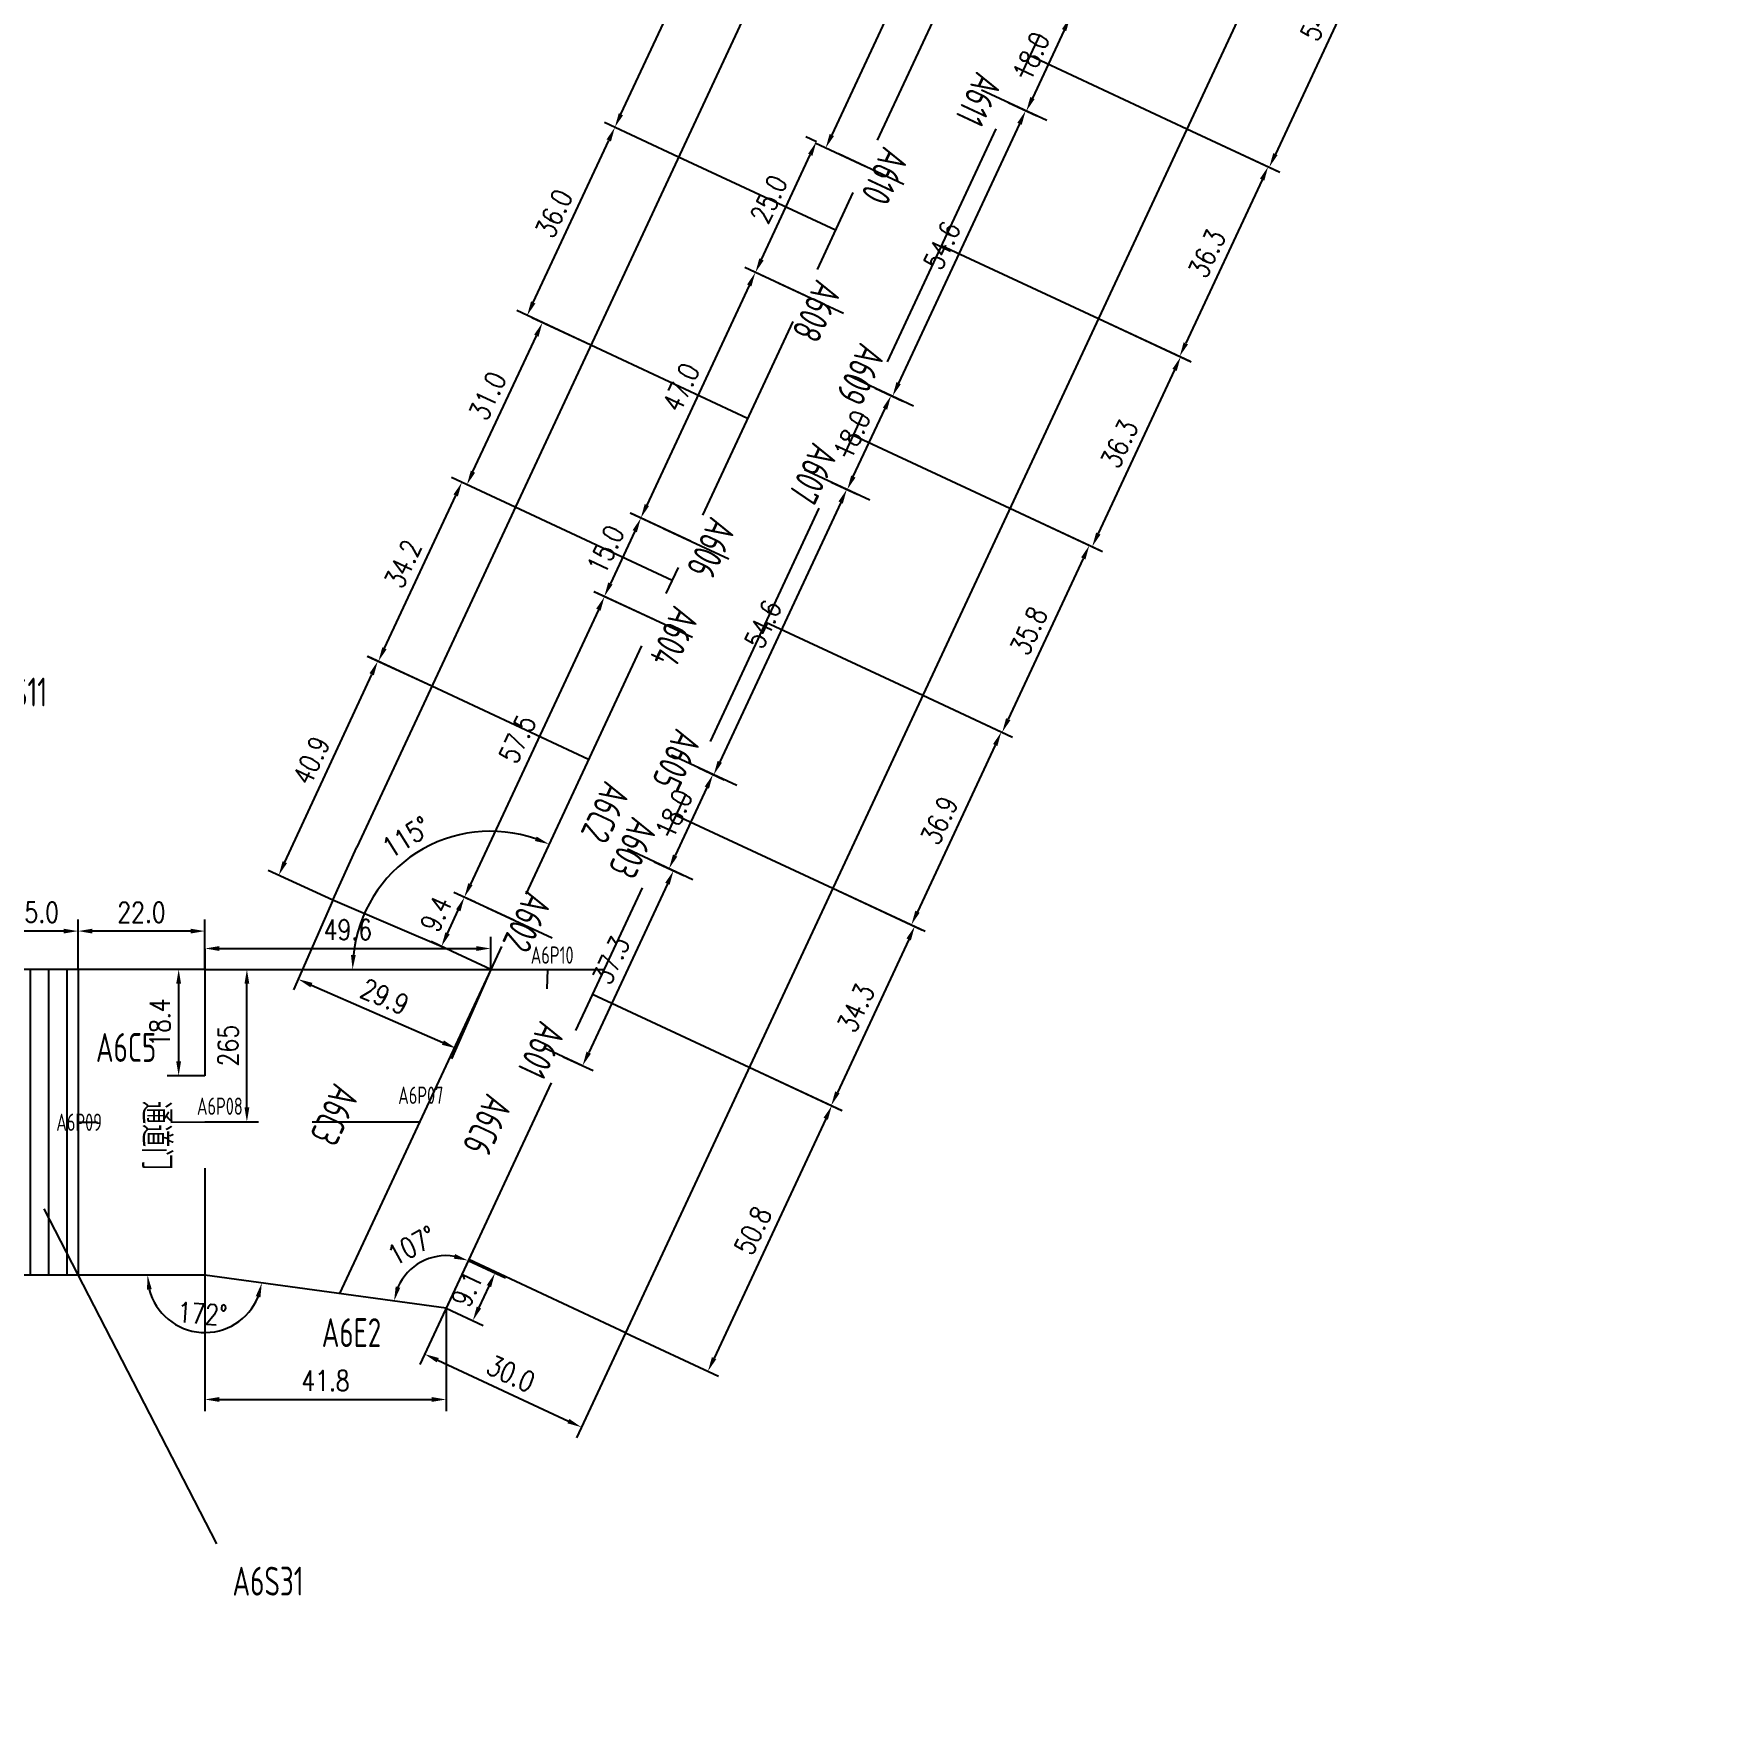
# Model space of a CAD drawing. Header units: millimetres. Extents: x -1254 to 4822, y -4397 to 16.
# Drawn here: x 1038.6 to 1329.9, y -1253.3 to -959.2 of the extents above; entities that cross this region are included whole.
import ezdxf

# ---------------------------------------------------------------- set-up
doc = ezdxf.new("R2010")
doc.units = ezdxf.units.MM
doc.header["$LTSCALE"] = 10
doc.linetypes.add('CENTER', pattern=[2, 1.25, -0.25, 0.25, -0.25])
for name, color, linetype in [('1轮廓实线层', 7, 'Continuous'), ('2细线层', 6, 'Continuous'), ('3中心线层', 1, 'CENTER'), ('5剖面线层', 2, 'Continuous'), ('6文字层', 5, 'Continuous'), ('7标注层', 6, 'Continuous')]:
    doc.layers.add(name, color=color, linetype=linetype)
doc.styles.add('PC_TEXTSTYLE', font='gbenor.shx', dxfattribs={"width": 0.8, "bigfont": 'hzfs.shx'})
doc.styles.add('TH_GBDIM', font='romans.shx', dxfattribs={"width": 0.8, "bigfont": 'gbcbig.shx'})
doc.dimstyles.new('单位为厘米', dxfattribs={"dimtxt": 3.5, "dimasz": 2.5, "dimexe": 2, "dimexo": 0, "dimgap": 1.5, "dimtad": 1, "dimdec": 1, "dimzin": 0, "dimdsep": 46, "dimtxsty": 'TH_GBDIM', "dimcen": 2.5, "dimclrd": 1, "dimclre": 1, "dimclrt": 5, "dimadec": 0, "dimazin": 0, "dimtfac": 0.714286, "dimtdec": 1, "dimtmove": 0, "dimatfit": 3, "dimfxl": 1, "dimtzin": 0, "dimlwd": -1, "dimlwe": -1, "dimarcsym": 0})

# ---------------------------------------------------------------- blocks, each defined once
blk = doc.blocks.new('*D287')
at = {"layer": '1轮廓实线层', "color": 1, "transparency": 16777216}
for p, q in [((1046.23, -1121.4), (1046.23, -1112.76)), ((1068.23, -1121.4), (1068.23, -1112.76)), ((1065.73, -1114.76), (1048.73, -1114.76))]:
    blk.add_line(p, q, dxfattribs=at)
for points in [[(1048.73, -1114.35), (1048.73, -1115.18), (1046.23, -1114.76)], [(1065.73, -1114.35), (1065.73, -1115.18), (1068.23, -1114.76)]]:
    blk.add_solid(points, dxfattribs=at)
at = {"layer": 'Defpoints', "color": 0, "transparency": 16777216}
for p in [(1046.23, -1114.76), (1046.23, -1121.4), (1068.23, -1121.4)]:
    blk.add_point(p, dxfattribs=at)
at = {"layer": '1轮廓实线层', "color": 5, "transparency": 16777216, "insert": (1057.23, -1111.51), "char_height": 3.5, "attachment_point": 5, "style": 'TH_GBDIM'}
blk.add_mtext('22.0', dxfattribs=at)
blk = doc.blocks.new('*D288')
at = {"layer": '1轮廓实线层', "color": 1, "transparency": 16777216}
for p, q in [((1031.23, -1121.4), (1031.23, -1112.76)), ((1046.23, -1121.4), (1046.23, -1112.76)), ((1043.73, -1114.76), (1033.73, -1114.76))]:
    blk.add_line(p, q, dxfattribs=at)
for points in [[(1033.73, -1114.35), (1033.73, -1115.18), (1031.23, -1114.76)], [(1043.73, -1114.35), (1043.73, -1115.18), (1046.23, -1114.76)]]:
    blk.add_solid(points, dxfattribs=at)
at = {"layer": 'Defpoints', "color": 0, "transparency": 16777216}
for p in [(1031.23, -1114.76), (1031.23, -1121.4), (1046.23, -1121.4)]:
    blk.add_point(p, dxfattribs=at)
at = {"layer": '1轮廓实线层', "color": 5, "transparency": 16777216, "insert": (1038.73, -1111.51), "char_height": 3.5, "attachment_point": 5, "style": 'TH_GBDIM'}
blk.add_mtext('15.0', dxfattribs=at)
blk = doc.blocks.new('*D324')
at = {"layer": '1轮廓实线层', "color": 1, "transparency": 16777216}
for p, q in [((1174.28, -977.93), (1172.43, -977.07)), ((1164.73, -998.31), (1173.18, -980.18)), ((1165.56, -1001.46), (1161.86, -999.73))]:
    blk.add_line(p, q, dxfattribs=at)
for points in [[(1172.81, -980.01), (1173.56, -980.36), (1174.24, -977.92)], [(1164.35, -998.13), (1165.11, -998.49), (1163.68, -1000.57)]]:
    blk.add_solid(points, dxfattribs=at)
at = {"layer": 'Defpoints', "color": 0, "transparency": 16777216}
for p in [(1174.24, -977.92), (1174.28, -977.93), (1165.56, -1001.46)]:
    blk.add_point(p, dxfattribs=at)
at = {"layer": '1轮廓实线层', "color": 5, "transparency": 16777216, "insert": (1166.01, -987.87), "char_height": 3.5, "attachment_point": 5, "rotation": 65, "style": 'TH_GBDIM'}
blk.add_mtext('25.0', dxfattribs=at)
blk = doc.blocks.new('*D325')
at = {"layer": '1轮廓实线层', "color": 1, "transparency": 16777216}
for p, q in [((1115.06, -1109.76), (1111.4, -1108.05)), ((1110.3, -1115.15), (1112.15, -1111.16)), ((1111.09, -1118.28), (1107.43, -1116.57))]:
    blk.add_line(p, q, dxfattribs=at)
for points in [[(1111.78, -1110.99), (1112.53, -1111.34), (1113.21, -1108.9)], [(1109.92, -1114.97), (1110.67, -1115.33), (1109.24, -1117.42)]]:
    blk.add_solid(points, dxfattribs=at)
at = {"layer": 'Defpoints', "color": 0, "transparency": 16777216}
for p in [(1113.21, -1108.9), (1115.06, -1109.76), (1111.09, -1118.28)]:
    blk.add_point(p, dxfattribs=at)
at = {"layer": '1轮廓实线层', "color": 5, "transparency": 16777216, "insert": (1108.28, -1111.78), "char_height": 3.5, "attachment_point": 5, "rotation": 65, "style": 'TH_GBDIM'}
blk.add_mtext('9.4', dxfattribs=at)
blk = doc.blocks.new('*D331')
at = {"layer": '1轮廓实线层', "color": 1, "transparency": 16777216}
for p, q in [((1206.79, -930.53), (1198.14, -926.5)), ((1198.9, -929.61), (1176.92, -976.74)), ((1182.7, -982.19), (1174.05, -978.16))]:
    blk.add_line(p, q, dxfattribs=at)
for points in [[(1198.52, -929.44), (1199.27, -929.79), (1199.95, -927.35)], [(1176.54, -976.56), (1177.3, -976.92), (1175.86, -979.01)]]:
    blk.add_solid(points, dxfattribs=at)
at = {"layer": 'Defpoints', "color": 0, "transparency": 16777216}
for p in [(1206.79, -930.53), (1175.86, -979.01), (1182.7, -982.19)]:
    blk.add_point(p, dxfattribs=at)
at = {"layer": '1轮廓实线层', "color": 5, "transparency": 16777216, "insert": (1184.96, -951.8), "char_height": 3.5, "attachment_point": 5, "rotation": 65, "style": 'TH_GBDIM'}
blk.add_mtext('57.0', dxfattribs=at)
blk = doc.blocks.new('*D332')
at = {"layer": '1轮廓实线层', "color": 1, "transparency": 16777216}
for p, q in [((1172.26, -1004.58), (1161.85, -999.72)), ((1162.6, -1002.83), (1144.85, -1040.9)), ((1152.4, -1047.17), (1141.98, -1042.32))]:
    blk.add_line(p, q, dxfattribs=at)
for points in [[(1162.23, -1002.66), (1162.98, -1003.01), (1163.66, -1000.57)], [(1144.48, -1040.72), (1145.23, -1041.07), (1143.8, -1043.16)]]:
    blk.add_solid(points, dxfattribs=at)
at = {"layer": 'Defpoints', "color": 0, "transparency": 16777216}
for p in [(1172.26, -1004.58), (1143.8, -1043.16), (1152.4, -1047.17)]:
    blk.add_point(p, dxfattribs=at)
at = {"layer": '1轮廓实线层', "color": 5, "transparency": 16777216, "insert": (1150.78, -1020.49), "char_height": 3.5, "attachment_point": 5, "rotation": 65, "style": 'TH_GBDIM'}
blk.add_mtext('47.0', dxfattribs=at)
blk = doc.blocks.new('*D333')
at = {"layer": '1轮廓实线层', "color": 1, "transparency": 16777216}
for p, q in [((1152.4, -1047.17), (1142, -1042.33)), ((1142.75, -1045.44), (1138.53, -1054.5)), ((1146.06, -1060.77), (1135.66, -1055.92))]:
    blk.add_line(p, q, dxfattribs=at)
for points in [[(1142.38, -1045.26), (1143.13, -1045.61), (1143.81, -1043.17)], [(1138.15, -1054.32), (1138.91, -1054.68), (1137.47, -1056.77)]]:
    blk.add_solid(points, dxfattribs=at)
at = {"layer": 'Defpoints', "color": 0, "transparency": 16777216}
for p in [(1152.4, -1047.17), (1137.47, -1056.77), (1146.06, -1060.77)]:
    blk.add_point(p, dxfattribs=at)
at = {"layer": '1轮廓实线层', "color": 5, "transparency": 16777216, "insert": (1137.7, -1048.59), "char_height": 3.5, "attachment_point": 5, "rotation": 65, "style": 'TH_GBDIM'}
blk.add_mtext('15.0', dxfattribs=at)
blk = doc.blocks.new('*D334')
at = {"layer": '1轮廓实线层', "color": 1, "transparency": 16777216}
for p, q in [((1146.06, -1060.77), (1135.69, -1055.94)), ((1136.45, -1059.05), (1114.26, -1106.63)), ((1121.76, -1112.88), (1111.39, -1108.05))]:
    blk.add_line(p, q, dxfattribs=at)
for points in [[(1136.07, -1058.87), (1136.83, -1059.22), (1137.51, -1056.78)], [(1113.89, -1106.45), (1114.64, -1106.8), (1113.21, -1108.89)]]:
    blk.add_solid(points, dxfattribs=at)
at = {"layer": 'Defpoints', "color": 0, "transparency": 16777216}
for p in [(1146.06, -1060.77), (1113.21, -1108.89), (1121.76, -1112.88)]:
    blk.add_point(p, dxfattribs=at)
at = {"layer": '1轮廓实线层', "color": 5, "transparency": 16777216, "insert": (1122.41, -1081.46), "char_height": 3.5, "attachment_point": 5, "rotation": 65, "style": 'TH_GBDIM'}
blk.add_mtext('57.5', dxfattribs=at)
blk = doc.blocks.new('*D339')
at = {"layer": '1轮廓实线层', "color": 1, "transparency": 16777216}
for p, q in [((1215.1, -954.82), (1220.07, -957.14)), ((1217.2, -958.56), (1211.7, -970.34)), ((1207.49, -971.13), (1212.46, -973.45))]:
    blk.add_line(p, q, dxfattribs=at)
for points in [[(1216.82, -958.38), (1217.58, -958.73), (1218.25, -956.29)], [(1211.33, -970.16), (1212.08, -970.52), (1210.65, -972.61)]]:
    blk.add_solid(points, dxfattribs=at)
at = {"layer": 'Defpoints', "color": 0, "transparency": 16777216}
for p in [(1215.1, -954.82), (1207.49, -971.13), (1210.65, -972.61)]:
    blk.add_point(p, dxfattribs=at)
at = {"layer": '1轮廓实线层', "color": 5, "transparency": 16777216, "insert": (1211.5, -963.07), "char_height": 3.5, "attachment_point": 5, "rotation": 65, "style": 'TH_GBDIM'}
blk.add_mtext('18.0', dxfattribs=at)
blk = doc.blocks.new('*D340')
at = {"layer": '1轮廓实线层', "color": 1, "transparency": 16777216}
for p, q in [((1207.49, -971.13), (1212.34, -973.39)), ((1209.47, -974.81), (1188.51, -1019.77)), ((1184.42, -1020.62), (1189.26, -1022.88))]:
    blk.add_line(p, q, dxfattribs=at)
for points in [[(1209.09, -974.64), (1209.85, -974.99), (1210.53, -972.55)], [(1188.13, -1019.59), (1188.89, -1019.94), (1187.45, -1022.03)]]:
    blk.add_solid(points, dxfattribs=at)
at = {"layer": 'Defpoints', "color": 0, "transparency": 16777216}
for p in [(1207.49, -971.13), (1184.42, -1020.62), (1187.45, -1022.03)]:
    blk.add_point(p, dxfattribs=at)
at = {"layer": '1轮廓实线层', "color": 5, "transparency": 16777216, "insert": (1196.04, -995.92), "char_height": 3.5, "attachment_point": 5, "rotation": 65, "style": 'TH_GBDIM'}
blk.add_mtext('54.6', dxfattribs=at)
blk = doc.blocks.new('*D341')
at = {"layer": '1轮廓实线层', "color": 1, "transparency": 16777216}
for p, q in [((1184.42, -1020.62), (1189.02, -1022.76)), ((1180.65, -1035.97), (1186.15, -1024.18)), ((1176.81, -1036.93), (1181.41, -1039.08))]:
    blk.add_line(p, q, dxfattribs=at)
for points in [[(1185.77, -1024.01), (1186.52, -1024.36), (1187.2, -1021.92)], [(1180.28, -1035.79), (1181.03, -1036.14), (1179.6, -1038.23)]]:
    blk.add_solid(points, dxfattribs=at)
at = {"layer": 'Defpoints', "color": 0, "transparency": 16777216}
for p in [(1184.42, -1020.62), (1187.2, -1021.92), (1176.81, -1036.93)]:
    blk.add_point(p, dxfattribs=at)
at = {"layer": '1轮廓实线层', "color": 5, "transparency": 16777216, "insert": (1180.45, -1028.7), "char_height": 3.5, "attachment_point": 5, "rotation": 65, "style": 'TH_GBDIM'}
blk.add_mtext('18.0', dxfattribs=at)
blk = doc.blocks.new('*D342')
at = {"layer": '1轮廓实线层', "color": 1, "transparency": 16777216}
for p, q in [((1176.81, -1036.93), (1181.33, -1039.04)), ((1178.46, -1040.46), (1157.5, -1085.41)), ((1153.74, -1086.42), (1158.25, -1088.52))]:
    blk.add_line(p, q, dxfattribs=at)
for points in [[(1178.08, -1040.28), (1178.84, -1040.64), (1179.52, -1038.19)], [(1157.12, -1085.24), (1157.87, -1085.59), (1156.44, -1087.68)]]:
    blk.add_solid(points, dxfattribs=at)
at = {"layer": 'Defpoints', "color": 0, "transparency": 16777216}
for p in [(1176.81, -1036.93), (1153.74, -1086.42), (1156.44, -1087.68)]:
    blk.add_point(p, dxfattribs=at)
at = {"layer": '1轮廓实线层', "color": 5, "transparency": 16777216, "insert": (1165.03, -1061.56), "char_height": 3.5, "attachment_point": 5, "rotation": 65, "style": 'TH_GBDIM'}
blk.add_mtext('54.6', dxfattribs=at)
blk = doc.blocks.new('*D343')
at = {"layer": '1轮廓实线层', "color": 1, "transparency": 16777216}
for p, q in [((1153.74, -1086.42), (1158.12, -1088.46)), ((1155.25, -1089.88), (1149.76, -1101.67)), ((1146.13, -1102.73), (1150.52, -1104.78))]:
    blk.add_line(p, q, dxfattribs=at)
for points in [[(1154.88, -1089.71), (1155.63, -1090.06), (1156.31, -1087.62)], [(1149.38, -1101.49), (1150.14, -1101.84), (1148.7, -1103.93)]]:
    blk.add_solid(points, dxfattribs=at)
at = {"layer": 'Defpoints', "color": 0, "transparency": 16777216}
for p in [(1153.74, -1086.42), (1146.13, -1102.73), (1148.7, -1103.93)]:
    blk.add_point(p, dxfattribs=at)
at = {"layer": '1轮廓实线层', "color": 5, "transparency": 16777216, "insert": (1149.56, -1094.4), "char_height": 3.5, "attachment_point": 5, "rotation": 65, "style": 'TH_GBDIM'}
blk.add_mtext('18.0', dxfattribs=at)
blk = doc.blocks.new('*D344')
at = {"layer": '1轮廓实线层', "color": 1, "transparency": 16777216}
for p, q in [((1146.13, -1102.73), (1151.29, -1105.14)), ((1148.42, -1106.56), (1134.77, -1135.83)), ((1130.37, -1136.54), (1135.52, -1138.94))]:
    blk.add_line(p, q, dxfattribs=at)
for points in [[(1148.04, -1106.38), (1148.8, -1106.73), (1149.48, -1104.29)], [(1134.39, -1135.65), (1135.15, -1136.01), (1133.71, -1138.1)]]:
    blk.add_solid(points, dxfattribs=at)
at = {"layer": 'Defpoints', "color": 0, "transparency": 16777216}
for p in [(1146.13, -1102.73), (1130.37, -1136.54), (1133.71, -1138.1)]:
    blk.add_point(p, dxfattribs=at)
at = {"layer": '1轮廓实线层', "color": 5, "transparency": 16777216, "insert": (1138.65, -1119.82), "char_height": 3.5, "attachment_point": 5, "rotation": 65, "style": 'TH_GBDIM'}
blk.add_mtext('37.3', dxfattribs=at)
blk = doc.blocks.new('*D346')
at = {"layer": '1轮廓实线层', "color": 1, "transparency": 16777216}
for p, q in [((1068.23, -1121.4), (1077.5, -1121.4)), ((1075.5, -1145.34), (1075.5, -1123.9)), ((1068.23, -1147.84), (1077.5, -1147.84))]:
    blk.add_line(p, q, dxfattribs=at)
for points in [[(1075.09, -1123.9), (1075.92, -1123.9), (1075.5, -1121.4)], [(1075.09, -1145.34), (1075.92, -1145.34), (1075.5, -1147.84)]]:
    blk.add_solid(points, dxfattribs=at)
at = {"layer": 'Defpoints', "color": 0, "transparency": 16777216}
for p in [(1068.23, -1121.4), (1075.5, -1121.4), (1068.23, -1147.84)]:
    blk.add_point(p, dxfattribs=at)
at = {"layer": '1轮廓实线层', "color": 5, "transparency": 16777216, "insert": (1072.25, -1134.62), "char_height": 3.5, "attachment_point": 5, "rotation": 90, "style": 'TH_GBDIM'}
blk.add_mtext('{265}{}{}', dxfattribs=at)
blk = doc.blocks.new('*D347')
at = {"layer": '1轮廓实线层', "color": 1, "transparency": 16777216}
blk.add_arc((1117.78, -1121.4), 23.95, 70.9834, 174.0166, dxfattribs=at)
for points in [[(1125.74, -1098.37), (1125.43, -1099.14), (1127.9, -1099.69)], [(1094.38, -1118.93), (1093.55, -1118.88), (1093.83, -1121.4)]]:
    blk.add_solid(points, dxfattribs=at)
at = {"layer": 'Defpoints', "color": 0, "transparency": 16777216}
for p in [(1143.94, -1065.3), (1112.26, -1098.1), (1123.87, -1108.35), (1068.23, -1121.4), (1117.78, -1121.4)]:
    blk.add_point(p, dxfattribs=at)
at = {"layer": '1轮廓实线层', "color": 5, "transparency": 16777216, "insert": (1103.17, -1098.46), "char_height": 3.5, "attachment_point": 5, "rotation": 32.5, "style": 'TH_GBDIM'}
blk.add_mtext('115°', dxfattribs=at)
blk = doc.blocks.new('*D540')
at = {"layer": '6文字层', "color": 1, "transparency": 16777216}
blk.add_line((1056.65, -773.11), (1091.13, -672.47), dxfattribs=at)
blk.add_solid([(1090.74, -672.33), (1091.53, -672.6), (1091.94, -670.1)], dxfattribs=at)
at = {"layer": 'Defpoints', "color": 0, "transparency": 16777216}
for p in [(1091.94, -670.1), (762.07, -1632.79)]:
    blk.add_point(p, dxfattribs=at)
at = {"layer": '6文字层', "color": 5, "transparency": 16777216, "insert": (1056.74, -762.81), "char_height": 3.5, "attachment_point": 5, "rotation": 71.0854, "style": 'TH_GBDIM'}
blk.add_mtext('R1017.6', dxfattribs=at)
blk = doc.blocks.new('*D548')
at = {"color": 1, "transparency": 16777216}
for p, q in [((1068.23, -1121.4), (1061.67, -1121.4)), ((1063.67, -1123.9), (1063.67, -1137.34)), ((1068.23, -1139.84), (1061.67, -1139.84))]:
    blk.add_line(p, q, dxfattribs=at)
for points in [[(1063.25, -1123.9), (1064.09, -1123.9), (1063.67, -1121.4)], [(1063.25, -1137.34), (1064.09, -1137.34), (1063.67, -1139.84)]]:
    blk.add_solid(points, dxfattribs=at)
at = {"layer": 'Defpoints', "color": 0, "transparency": 16777216}
for p in [(1068.23, -1121.4), (1063.67, -1139.84), (1068.23, -1139.84)]:
    blk.add_point(p, dxfattribs=at)
at = {"color": 5, "transparency": 16777216, "insert": (1060.42, -1130.62), "char_height": 3.5, "attachment_point": 5, "rotation": 90, "style": 'TH_GBDIM'}
blk.add_mtext('18.4', dxfattribs=at)
blk = doc.blocks.new('*D549')
at = {"color": 1, "transparency": 16777216}
for p, q in [((1068.23, -1121.4), (1068.23, -1115.78)), ((1117.78, -1121.4), (1117.78, -1115.78)), ((1070.73, -1117.78), (1115.28, -1117.78))]:
    blk.add_line(p, q, dxfattribs=at)
for points in [[(1070.73, -1117.36), (1070.73, -1118.2), (1068.23, -1117.78)], [(1115.28, -1117.36), (1115.28, -1118.2), (1117.78, -1117.78)]]:
    blk.add_solid(points, dxfattribs=at)
at = {"layer": 'Defpoints', "color": 0, "transparency": 16777216}
for p in [(1117.78, -1117.78), (1068.23, -1121.4), (1117.78, -1121.4)]:
    blk.add_point(p, dxfattribs=at)
at = {"color": 5, "transparency": 16777216, "insert": (1093.01, -1114.53), "char_height": 3.5, "attachment_point": 5, "style": 'TH_GBDIM'}
blk.add_mtext('49.6', dxfattribs=at)
blk = doc.blocks.new('*D550')
at = {"color": 1, "transparency": 16777216}
for p, q in [((1068.23, -1174.4), (1068.23, -1197.96)), ((1110.04, -1180.13), (1110.04, -1197.96)), ((1070.73, -1195.96), (1107.54, -1195.96))]:
    blk.add_line(p, q, dxfattribs=at)
for points in [[(1070.73, -1195.54), (1070.73, -1196.38), (1068.23, -1195.96)], [(1107.54, -1195.54), (1107.54, -1196.38), (1110.04, -1195.96)]]:
    blk.add_solid(points, dxfattribs=at)
at = {"layer": 'Defpoints', "color": 0, "transparency": 16777216}
for p in [(1068.23, -1174.4), (1110.04, -1180.13), (1110.04, -1195.96)]:
    blk.add_point(p, dxfattribs=at)
at = {"color": 5, "transparency": 16777216, "insert": (1089.13, -1192.71), "char_height": 3.5, "attachment_point": 5, "style": 'TH_GBDIM'}
blk.add_mtext('41.8', dxfattribs=at)
blk = doc.blocks.new('*D551')
at = {"color": 1, "transparency": 16777216}
blk.add_arc((1068.23, -1174.4), 9.96, 194.4262, 337.7706, dxfattribs=at)
for points in [[(1058.18, -1176.93), (1059, -1176.83), (1058.28, -1174.4)], [(1077.04, -1178.06), (1077.85, -1178.27), (1078.09, -1175.75)]]:
    blk.add_solid(points, dxfattribs=at)
at = {"layer": 'Defpoints', "color": 0, "transparency": 16777216}
for p in [(921.23, -1174.4), (1068.23, -1174.4), (1068.23, -1174.4), (1110.04, -1180.13), (1062.87, -1182.79)]:
    blk.add_point(p, dxfattribs=at)
at = {"color": 5, "transparency": 16777216, "insert": (1067.78, -1181.09), "char_height": 3.5, "attachment_point": 5, "rotation": 356.0984, "style": 'TH_GBDIM'}
blk.add_mtext('172°', dxfattribs=at)
blk = doc.blocks.new('*D552')
at = {"color": 1, "transparency": 16777216}
for p, q in [((1107.57, -1072.32), (1096.37, -1067.14)), ((1082.08, -1102.81), (1097.14, -1070.25)), ((1090.41, -1109.41), (1079.21, -1104.23))]:
    blk.add_line(p, q, dxfattribs=at)
for points in [[(1096.76, -1070.07), (1097.52, -1070.42), (1098.19, -1067.98)], [(1081.7, -1102.63), (1082.46, -1102.98), (1081.03, -1105.07)]]:
    blk.add_solid(points, dxfattribs=at)
at = {"layer": 'Defpoints', "color": 0, "transparency": 16777216}
for p in [(1098.19, -1067.98), (1107.57, -1072.32), (1090.41, -1109.41)]:
    blk.add_point(p, dxfattribs=at)
at = {"color": 5, "transparency": 16777216, "insert": (1086.66, -1085.16), "char_height": 3.5, "attachment_point": 5, "rotation": 65.1731, "style": 'TH_GBDIM'}
blk.add_mtext('40.9', dxfattribs=at)
blk = doc.blocks.new('*D553')
at = {"color": 1, "transparency": 16777216}
for p, q in [((1122.04, -1041.29), (1110.96, -1036.12)), ((1099.36, -1065.73), (1111.71, -1039.24)), ((1107.57, -1072.32), (1096.49, -1067.15))]:
    blk.add_line(p, q, dxfattribs=at)
for points in [[(1111.33, -1039.06), (1112.09, -1039.41), (1112.77, -1036.97)], [(1098.98, -1065.56), (1099.73, -1065.91), (1098.3, -1068)]]:
    blk.add_solid(points, dxfattribs=at)
at = {"layer": 'Defpoints', "color": 0, "transparency": 16777216}
for p in [(1112.77, -1036.97), (1122.04, -1041.29), (1107.57, -1072.32)]:
    blk.add_point(p, dxfattribs=at)
at = {"color": 5, "transparency": 16777216, "insert": (1102.59, -1051.11), "char_height": 3.5, "attachment_point": 5, "rotation": 65, "style": 'TH_GBDIM'}
blk.add_mtext('34.2', dxfattribs=at)
blk = doc.blocks.new('*D554')
at = {"color": 1, "transparency": 16777216}
for p, q in [((1135.14, -1013.2), (1124.93, -1008.44)), ((1114.7, -1035.11), (1125.69, -1011.55)), ((1122.04, -1041.29), (1111.83, -1036.53))]:
    blk.add_line(p, q, dxfattribs=at)
for points in [[(1125.31, -1011.37), (1126.07, -1011.73), (1126.75, -1009.28)], [(1114.32, -1034.94), (1115.08, -1035.29), (1113.65, -1037.38)]]:
    blk.add_solid(points, dxfattribs=at)
at = {"layer": 'Defpoints', "color": 0, "transparency": 16777216}
for p in [(1126.75, -1009.28), (1135.14, -1013.2), (1122.04, -1041.29)]:
    blk.add_point(p, dxfattribs=at)
at = {"color": 5, "transparency": 16777216, "insert": (1117.25, -1021.96), "char_height": 3.5, "attachment_point": 5, "rotation": 65, "style": 'TH_GBDIM'}
blk.add_mtext('31.0', dxfattribs=at)
blk = doc.blocks.new('*D555')
at = {"color": 1, "transparency": 16777216}
for p, q in [((1150.35, -980.57), (1137.49, -974.57)), ((1125.15, -1005.78), (1138.25, -977.68)), ((1135.14, -1013.2), (1122.28, -1007.2))]:
    blk.add_line(p, q, dxfattribs=at)
for points in [[(1137.87, -977.51), (1138.63, -977.86), (1139.31, -975.42)], [(1124.77, -1005.6), (1125.53, -1005.96), (1124.09, -1008.05)]]:
    blk.add_solid(points, dxfattribs=at)
at = {"layer": 'Defpoints', "color": 0, "transparency": 16777216}
for p in [(1139.31, -975.42), (1150.35, -980.57), (1135.14, -1013.2)]:
    blk.add_point(p, dxfattribs=at)
at = {"color": 5, "transparency": 16777216, "insert": (1128.75, -990.36), "char_height": 3.5, "attachment_point": 5, "rotation": 65, "style": 'TH_GBDIM'}
blk.add_mtext('36.0', dxfattribs=at)
blk = doc.blocks.new('*D556')
at = {"color": 1, "transparency": 16777216}
for p, q in [((1169.96, -938.52), (1157.09, -932.52)), ((1140.35, -973.15), (1157.85, -935.63)), ((1150.35, -980.57), (1137.48, -974.57))]:
    blk.add_line(p, q, dxfattribs=at)
for points in [[(1157.47, -935.45), (1158.23, -935.8), (1158.91, -933.36)], [(1139.98, -972.97), (1140.73, -973.33), (1139.3, -975.41)]]:
    blk.add_solid(points, dxfattribs=at)
at = {"layer": 'Defpoints', "color": 0, "transparency": 16777216}
for p in [(1158.91, -933.36), (1169.96, -938.52), (1150.35, -980.57)]:
    blk.add_point(p, dxfattribs=at)
at = {"color": 5, "transparency": 16777216, "insert": (1146.16, -953.01), "char_height": 3.5, "attachment_point": 5, "rotation": 65, "style": 'TH_GBDIM'}
blk.add_mtext('46.4', dxfattribs=at)
blk = doc.blocks.new('*D579')
at = {"color": 1, "transparency": 16777216}
for p, q in [((1261.52, -926.26), (1277.62, -933.77)), ((1274.76, -935.19), (1253.84, -980.06)), ((1238.49, -975.66), (1254.59, -983.17))]:
    blk.add_line(p, q, dxfattribs=at)
for points in [[(1274.38, -935.02), (1275.13, -935.37), (1275.81, -932.93)], [(1253.46, -979.88), (1254.21, -980.23), (1252.78, -982.32)]]:
    blk.add_solid(points, dxfattribs=at)
at = {"layer": 'Defpoints', "color": 0, "transparency": 16777216}
for p in [(1261.52, -926.26), (1238.49, -975.66), (1252.78, -982.32)]:
    blk.add_point(p, dxfattribs=at)
at = {"color": 5, "transparency": 16777216, "insert": (1261.35, -956.25), "char_height": 3.5, "attachment_point": 5, "rotation": 65, "style": 'TH_GBDIM'}
blk.add_mtext('54.5', dxfattribs=at)
blk = doc.blocks.new('*D580')
at = {"color": 1, "transparency": 16777216}
for p, q in [((1238.49, -975.66), (1254.4, -983.08)), ((1251.53, -984.5), (1238.3, -1012.86)), ((1223.14, -1008.56), (1239.06, -1015.97))]:
    blk.add_line(p, q, dxfattribs=at)
for points in [[(1251.15, -984.32), (1251.91, -984.67), (1252.58, -982.23)], [(1237.92, -1012.69), (1238.68, -1013.04), (1237.24, -1015.13)]]:
    blk.add_solid(points, dxfattribs=at)
at = {"layer": 'Defpoints', "color": 0, "transparency": 16777216}
for p in [(1238.49, -975.66), (1223.14, -1008.56), (1237.24, -1015.13)]:
    blk.add_point(p, dxfattribs=at)
at = {"color": 5, "transparency": 16777216, "insert": (1241.97, -997.31), "char_height": 3.5, "attachment_point": 5, "rotation": 65, "style": 'TH_GBDIM'}
blk.add_mtext('36.3', dxfattribs=at)
blk = doc.blocks.new('*D581')
at = {"color": 1, "transparency": 16777216}
for p, q in [((1223.14, -1008.56), (1239.23, -1016.05)), ((1236.36, -1017.47), (1223.13, -1045.84)), ((1207.8, -1041.45), (1223.88, -1048.95))]:
    blk.add_line(p, q, dxfattribs=at)
for points in [[(1235.98, -1017.3), (1236.73, -1017.65), (1237.41, -1015.21)], [(1222.75, -1045.67), (1223.51, -1046.02), (1222.07, -1048.11)]]:
    blk.add_solid(points, dxfattribs=at)
at = {"layer": 'Defpoints', "color": 0, "transparency": 16777216}
for p in [(1223.14, -1008.56), (1207.8, -1041.45), (1222.07, -1048.11)]:
    blk.add_point(p, dxfattribs=at)
at = {"color": 5, "transparency": 16777216, "insert": (1226.8, -1030.28), "char_height": 3.5, "attachment_point": 5, "rotation": 65, "style": 'TH_GBDIM'}
blk.add_mtext('36.3', dxfattribs=at)
blk = doc.blocks.new('*D582')
at = {"color": 1, "transparency": 16777216}
for p, q in [((1207.8, -1041.45), (1223.39, -1048.72)), ((1220.52, -1050.14), (1207.52, -1078.04)), ((1192.68, -1073.88), (1208.27, -1081.15))]:
    blk.add_line(p, q, dxfattribs=at)
for points in [[(1220.15, -1049.97), (1220.9, -1050.32), (1221.58, -1047.88)], [(1207.14, -1077.86), (1207.89, -1078.21), (1206.46, -1080.3)]]:
    blk.add_solid(points, dxfattribs=at)
at = {"layer": 'Defpoints', "color": 0, "transparency": 16777216}
for p in [(1207.8, -1041.45), (1192.68, -1073.88), (1206.46, -1080.3)]:
    blk.add_point(p, dxfattribs=at)
at = {"color": 5, "transparency": 16777216, "insert": (1211.07, -1062.72), "char_height": 3.5, "attachment_point": 5, "rotation": 65, "style": 'TH_GBDIM'}
blk.add_mtext('35.8', dxfattribs=at)
blk = doc.blocks.new('*D583')
at = {"color": 1, "transparency": 16777216}
for p, q in [((1192.68, -1073.88), (1208.12, -1081.08)), ((1205.25, -1082.5), (1191.78, -1111.41)), ((1177.09, -1107.32), (1192.53, -1114.52))]:
    blk.add_line(p, q, dxfattribs=at)
for points in [[(1204.88, -1082.33), (1205.63, -1082.68), (1206.31, -1080.24)], [(1191.4, -1111.23), (1192.15, -1111.58), (1190.72, -1113.67)]]:
    blk.add_solid(points, dxfattribs=at)
at = {"layer": 'Defpoints', "color": 0, "transparency": 16777216}
for p in [(1192.68, -1073.88), (1177.09, -1107.32), (1190.72, -1113.67)]:
    blk.add_point(p, dxfattribs=at)
at = {"color": 5, "transparency": 16777216, "insert": (1195.57, -1095.58), "char_height": 3.5, "attachment_point": 5, "rotation": 65, "style": 'TH_GBDIM'}
blk.add_mtext('36.9', dxfattribs=at)
blk = doc.blocks.new('*D584')
at = {"color": 1, "transparency": 16777216}
for p, q in [((1177.09, -1107.32), (1193.12, -1114.79)), ((1190.25, -1116.21), (1177.88, -1142.73)), ((1162.61, -1138.37), (1178.64, -1145.84))]:
    blk.add_line(p, q, dxfattribs=at)
for points in [[(1189.87, -1116.03), (1190.63, -1116.39), (1191.3, -1113.94)], [(1177.5, -1142.55), (1178.26, -1142.91), (1176.82, -1145)]]:
    blk.add_solid(points, dxfattribs=at)
at = {"layer": 'Defpoints', "color": 0, "transparency": 16777216}
for p in [(1177.09, -1107.32), (1162.61, -1138.37), (1176.82, -1145)]:
    blk.add_point(p, dxfattribs=at)
at = {"color": 5, "transparency": 16777216, "insert": (1181.12, -1128.1), "char_height": 3.5, "attachment_point": 5, "rotation": 65, "style": 'TH_GBDIM'}
blk.add_mtext('34.3', dxfattribs=at)
blk = doc.blocks.new('*D585')
at = {"color": 1, "transparency": 16777216}
for p, q in [((1162.61, -1138.37), (1178.73, -1145.88)), ((1175.86, -1147.3), (1156.51, -1188.8)), ((1141.15, -1184.39), (1157.27, -1191.91))]:
    blk.add_line(p, q, dxfattribs=at)
for points in [[(1175.48, -1147.13), (1176.24, -1147.48), (1176.92, -1145.04)], [(1156.13, -1188.62), (1156.89, -1188.97), (1155.45, -1191.06)]]:
    blk.add_solid(points, dxfattribs=at)
at = {"layer": 'Defpoints', "color": 0, "transparency": 16777216}
for p in [(1162.61, -1138.37), (1141.15, -1184.39), (1155.45, -1191.06)]:
    blk.add_point(p, dxfattribs=at)
at = {"color": 5, "transparency": 16777216, "insert": (1163.24, -1166.68), "char_height": 3.5, "attachment_point": 5, "rotation": 65, "style": 'TH_GBDIM'}
blk.add_mtext('50.8', dxfattribs=at)
blk = doc.blocks.new('*D586')
at = {"color": 1, "transparency": 16777216}
for p, q in [((1113.96, -1171.71), (1105.48, -1189.91)), ((1141.15, -1184.39), (1132.67, -1202.59)), ((1108.59, -1189.15), (1131.25, -1199.72))]:
    blk.add_line(p, q, dxfattribs=at)
for points in [[(1108.77, -1188.77), (1108.41, -1189.53), (1106.32, -1188.09)], [(1131.42, -1199.34), (1131.07, -1200.09), (1133.51, -1200.77)]]:
    blk.add_solid(points, dxfattribs=at)
at = {"layer": 'Defpoints', "color": 0, "transparency": 16777216}
for p in [(1113.96, -1171.71), (1141.15, -1184.39), (1133.51, -1200.77)]:
    blk.add_point(p, dxfattribs=at)
at = {"color": 5, "transparency": 16777216, "insert": (1121.29, -1191.49), "char_height": 3.5, "attachment_point": 5, "rotation": 335, "style": 'TH_GBDIM'}
blk.add_mtext('30.0', dxfattribs=at)
blk = doc.blocks.new('*D587')
at = {"color": 1, "transparency": 16777216}
blk.add_arc((1110.04, -1180.13), 9.1, 80.7966, 156.4003, dxfattribs=at)
for points in [[(1111.61, -1170.75), (1111.37, -1171.55), (1113.88, -1171.88)], [(1102.1, -1176.6), (1101.3, -1176.37), (1101.03, -1178.89)]]:
    blk.add_solid(points, dxfattribs=at)
at = {"layer": 'Defpoints', "color": 0, "transparency": 16777216}
for p in [(1121.68, -1155.15), (1108.34, -1171.19), (1068.23, -1174.4), (1110.04, -1180.13), (1110.04, -1180.13)]:
    blk.add_point(p, dxfattribs=at)
at = {"color": 5, "transparency": 16777216, "insert": (1104.13, -1169.29), "char_height": 3.5, "attachment_point": 5, "rotation": 28.5984, "style": 'TH_GBDIM'}
blk.add_mtext('107°', dxfattribs=at)
blk = doc.blocks.new('*D588')
at = {"color": 1, "transparency": 16777216}
for p, q in [((1113.88, -1171.88), (1120.34, -1174.89)), ((1117.47, -1176.32), (1115.74, -1180.03)), ((1110.04, -1180.13), (1116.49, -1183.14))]:
    blk.add_line(p, q, dxfattribs=at)
for points in [[(1117.09, -1176.14), (1117.85, -1176.49), (1118.52, -1174.05)], [(1115.36, -1179.85), (1116.11, -1180.2), (1114.68, -1182.29)]]:
    blk.add_solid(points, dxfattribs=at)
at = {"layer": 'Defpoints', "color": 0, "transparency": 16777216}
for p in [(1113.88, -1171.88), (1110.04, -1180.13), (1114.68, -1182.29)]:
    blk.add_point(p, dxfattribs=at)
at = {"color": 5, "transparency": 16777216, "insert": (1113.66, -1176.8), "char_height": 3.5, "attachment_point": 5, "rotation": 65, "style": 'TH_GBDIM'}
blk.add_mtext('9.1', dxfattribs=at)
blk = doc.blocks.new('*D589')
at = {"color": 1, "transparency": 16777216}
for p, q in [((1090.41, -1109.41), (1083.61, -1124.94)), ((1117.78, -1121.4), (1110.98, -1136.93)), ((1086.7, -1124.11), (1109.5, -1134.1))]:
    blk.add_line(p, q, dxfattribs=at)
for points in [[(1086.87, -1123.73), (1086.53, -1124.5), (1084.41, -1123.11)], [(1109.66, -1133.71), (1109.33, -1134.48), (1111.79, -1135.1)]]:
    blk.add_solid(points, dxfattribs=at)
at = {"layer": 'Defpoints', "color": 0, "transparency": 16777216}
for p in [(1090.41, -1109.41), (1117.78, -1121.4), (1111.79, -1135.1)]:
    blk.add_point(p, dxfattribs=at)
at = {"color": 5, "transparency": 16777216, "insert": (1099.4, -1126.13), "char_height": 3.5, "attachment_point": 5, "rotation": 336.3536, "style": 'TH_GBDIM'}
blk.add_mtext('29.9', dxfattribs=at)

msp = doc.modelspace()

# ---------------------------------------------------------------- hatches: boundary and pattern name
at = {"layer": '5剖面线层'}
h = msp.add_hatch(dxfattribs=at)
h.set_pattern_fill('ANSI31', color=256, angle=225, style=0)
h.set_pattern_definition([(270, (-1863.9683, -482.8), (3.175, -2e-15), [])])
h.paths.add_polyline_path([(1046.232, -1121.4), (1031.232, -1121.4), (1031.232, -1174.4), (1046.232, -1174.4)])

# ---------------------------------------------------------------- linework, layer by layer
at = {"layer": '1轮廓实线层'}
for p, q in [((1249.329, -768.312), (1094.566, -1100.202)), ((1329.898, -779.622), (1141.15, -1184.393)), ((1204.673, -935.063), (1184.81, -977.66)), ((1212.987, -959.352), (1209.606, -966.603)), ((1211.297, -962.978), (1238.486, -975.656)), ((1205.38, -975.666), (1186.531, -1016.087)), ((1177.541, -993.248), (1150.352, -980.57)), ((1180.584, -986.723), (1174.372, -1000.045)), ((1195.956, -995.877), (1223.145, -1008.555)), ((1170.145, -1009.108), (1154.508, -1042.642)), ((1162.327, -1025.875), (1135.138, -1013.197)), ((1182.305, -1025.15), (1178.924, -1032.401)), ((1180.615, -1028.776), (1207.804, -1041.454)), ((1149.226, -1053.971), (1122.037, -1041.292)), ((1174.698, -1041.464), (1155.849, -1081.885)), ((1150.282, -1051.705), (1148.169, -1056.236)), ((1165.494, -1061.202), (1192.683, -1073.881)), ((1143.943, -1065.3), (1123.869, -1108.349)), ((1134.758, -1084.998), (1107.568, -1072.319)), ((1151.623, -1090.948), (1148.242, -1098.199)), ((1149.903, -1094.637), (1177.092, -1107.316)), ((1090.407, -1109.413), (1094.566, -1100.202)), ((1144.016, -1107.262), (1132.478, -1132.004)), ((1110.781, -1118.135), (1090.407, -1109.413)), ((1068.232, -1117.9), (1068.232, -1139.839)), ((1117.783, -1121.4), (1111.089, -1118.279)), ((1119.642, -1117.412), (1117.783, -1121.4)), ((1068.232, -1121.4), (921.232, -1121.4)), ((1046.232, -1121.4), (1046.232, -1174.4)), ((1068.232, -1121.4), (1068.232, -1139.839)), ((1068.232, -1121.4), (1117.783, -1121.4)), ((1135.423, -1125.689), (1162.612, -1138.368)), ((1128.252, -1141.067), (1121.685, -1155.15)), ((1121.685, -1155.15), (1110.037, -1180.129)), ((1068.232, -1155.839), (1068.232, -1174.4)), ((1068.232, -1155.839), (1068.232, -1174.4)), ((1141.15, -1184.393), (1113.961, -1171.714)), ((1068.232, -1174.4), (921.232, -1174.4)), ((1110.037, -1180.129), (1068.232, -1174.4))]:
    msp.add_line(p, q, dxfattribs=at)
at = {"layer": '2细线层'}
for p, q in [((1117.783, -1121.4), (1091.577, -1177.599)), ((1117.783, -1121.4), (1137.423, -1121.4)), ((1127.603, -1121.4), (1127.506, -1124.764)), ((1046.232, -1147.9), (1049.603, -1147.89)), ((1086.843, -1147.839), (1105.454, -1147.839))]:
    msp.add_line(p, q, dxfattribs=at)
at = {"layer": '3中心线层'}
for p, q in [((1214.187, -974.256), (1200.8, -968.013)), ((1189.391, -985.312), (1176.004, -979.07)), ((1178.952, -1007.698), (1165.565, -1001.456)), ((1191.112, -1023.74), (1177.725, -1017.498)), ((1183.505, -1040.054), (1170.117, -1033.811)), ((1159.089, -1050.295), (1145.702, -1044.052)), ((1152.75, -1063.889), (1139.363, -1057.647)), ((1160.43, -1089.538), (1147.042, -1083.296)), ((1152.822, -1105.852), (1139.435, -1099.609)), ((1128.449, -1116.002), (1115.062, -1109.759)), ((1133.712, -1138.096), (1127.018, -1134.975)), ((1062.3, -1147.868), (1077.203, -1147.794))]:
    msp.add_line(p, q, dxfattribs=at)
at = {"layer": '7标注层'}
msp.add_line((1040.27, -1162.901), (1070.255, -1220.984), dxfattribs=at)

# ---------------------------------------------------------------- texts
at = {"layer": '6文字层', "char_height": 5, "attachment_point": 1, "style": 'PC_TEXTSTYLE'}
for s, insert, rotation in [('A611', (1206.587, -967.634), 245), ('A610', (1190.451, -980.609), 245), ('A608', (1178.821, -1003.645), 245), ('A609', (1186.407, -1014.61), 245), ('A607', (1178.198, -1031.912), 245), ('A606', (1160.487, -1044.786), 245), ('A604', (1154.125, -1060.184), 245), ('A605', (1154.5, -1081.498), 245), ('A6C2', (1142.144, -1090.583), 245), ('A603', (1146.907, -1096.792), 245), ('A602', (1128.52, -1109.615), 245), ('A601', (1130.921, -1132.171), 245), ('A6C3', (1095.201, -1142.986), 245), ('A6C6', (1121.688, -1144.764), 245), ('通道门', (1062.3, -1144.205), 270)]:
    msp.add_mtext_dynamic_manual_height_columns(s, width=17.95718, gutter_width=25, heights=[0], dxfattribs=dict(at, insert=insert, rotation=rotation))
at = {"layer": '6文字层', "attachment_point": 1, "style": 'PC_TEXTSTYLE'}
for s, insert, char_height in [('B5S11', (1029.381, -1070.822), 5), ('A6P10', (1124.72, -1117.423), 3), ('A6C5', (1049.326, -1132.436), 5), ('A6P08', (1066.838, -1143.617), 3), ('A6P07', (1101.739, -1141.723), 3), ('A6P09', (1042.448, -1146.396), 3), ('A6E2', (1088.476, -1181.872), 5), ('A6S31', (1073.008, -1224.958), 5)]:
    msp.add_mtext_dynamic_manual_height_columns(s, width=13.35893, gutter_width=25, heights=[0], dxfattribs=dict(at, insert=insert, char_height=char_height))

# ---------------------------------------------------------------- dimensions: what is measured, and where the dimension line sits
for p1, p2, distance, picture, middle in [((1261.519, -926.262), (1238.486, -975.656), 15.771, '*D579', (1261.35, -956.251)), ((1150.352, -980.57), (1169.961, -938.517), 12.197, '*D556', (1146.157, -953.015)), ((1135.138, -1013.197), (1150.352, -980.57), 12.188, '*D555', (1128.753, -990.358)), ((1238.486, -975.656), (1223.145, -1008.555), 15.556, '*D580', (1241.969, -997.307)), ((1122.037, -1041.292), (1135.138, -1013.197), 9.259, '*D554', (1117.25, -1021.958)), ((1223.145, -1008.555), (1207.804, -1041.454), 15.743, '*D581', (1226.797, -1030.285)), ((1107.568, -1072.319), (1122.037, -1041.292), 10.227, '*D553', (1102.588, -1051.11)), ((1207.804, -1041.454), (1192.683, -1073.881), 15.2, '*D582', (1211.074, -1062.718)), ((1090.407, -1109.413), (1107.568, -1072.319), 10.335, '*D552', (1086.659, -1085.162)), ((1192.683, -1073.881), (1177.092, -1107.316), 15.037, '*D583', (1195.57, -1095.58)), ((1177.092, -1107.316), (1162.612, -1138.368), 15.682, '*D584', (1181.119, -1128.096)), ((1090.407, -1109.413), (1117.783, -1121.4), -14.953, '*D589', (1099.401, -1126.128)), ((1162.612, -1138.368), (1141.15, -1184.393), 15.783, '*D585', (1163.24, -1166.677)), ((1113.961, -1171.714), (1141.15, -1184.393), -18.073, '*D586', (1121.291, -1191.488)), ((1113.882, -1171.885), (1110.037, -1180.129), 5.122, '*D588', (1113.656, -1176.798))]:
    dim = msp.add_aligned_dim(p1=p1, p2=p2, distance=distance, dimstyle='单位为厘米')
    dim.commit()
    dim.dimension.update_dxf_attribs({"geometry": picture, "text_midpoint": middle})
for base, p1, p2, picture, middle in [((1117.783, -1117.779), (1068.232, -1121.4), (1117.783, -1121.4), '*D549', (1093.007, -1114.529)), ((1110.037, -1195.961), (1068.232, -1174.4), (1110.037, -1180.129), '*D550', (1089.134, -1192.711))]:
    dim = msp.add_linear_dim(base=base, p1=p1, p2=p2, dimstyle='单位为厘米')
    dim.commit()
    dim.dimension.update_dxf_attribs({"geometry": picture, "text_midpoint": middle})
dim = msp.add_linear_dim(base=(1063.669, -1139.839), p1=(1068.232, -1121.4), p2=(1068.232, -1139.839), angle=90, dimstyle='单位为厘米')
dim.commit()
dim.dimension.update_dxf_attribs({"geometry": '*D548', "text_midpoint": (1060.419, -1130.619)})
for base, line1, line2, picture, middle in [((1108.343, -1171.192), ((1121.685, -1155.15), (1110.037, -1180.129)), ((1110.037, -1180.129), (1068.232, -1174.4)), '*D587', (1104.127, -1169.289)), ((1062.868, -1182.787), ((1110.037, -1180.129), (1068.232, -1174.4)), ((1068.232, -1174.4), (921.232, -1174.4)), '*D551', (1067.775, -1181.09))]:
    dim = msp.add_angular_dim_2l(base=base, line1=line1, line2=line2, dimstyle='单位为厘米')
    dim.commit()
    dim.dimension.update_dxf_attribs({"geometry": picture, "text_midpoint": middle})
at = {"layer": '1轮廓实线层'}
for p1, p2, distance, picture, middle in [((1206.786, -930.532), (1182.697, -982.191), -7.539, '*D331', (1184.964, -951.802)), ((1215.1, -954.821), (1207.493, -971.134), 3.48, '*D339', (1211.505, -963.075)), ((1207.493, -971.134), (1184.418, -1020.619), 3.348, '*D340', (1196.044, -995.918)), ((1172.258, -1004.577), (1152.395, -1047.173), -9.487, '*D332', (1150.783, -1020.492)), ((1176.811, -1036.932), (1184.418, -1020.619), -3.073, '*D341', (1180.454, -1028.701)), ((1176.811, -1036.932), (1153.736, -1086.417), 2.984, '*D342', (1165.033, -1061.562)), ((1152.395, -1047.173), (1146.056, -1060.768), -9.471, '*D333', (1137.696, -1048.594)), ((1146.056, -1060.768), (1121.756, -1112.881), -9.433, '*D334', (1122.411, -1081.464)), ((1153.736, -1086.417), (1146.129, -1102.73), 2.841, '*D343', (1149.562, -1094.401)), ((1146.129, -1102.73), (1130.365, -1136.536), 3.693, '*D344', (1138.648, -1119.82))]:
    dim = msp.add_aligned_dim(p1=p1, p2=p2, distance=distance, dimstyle='单位为厘米', dxfattribs=at)
    dim.commit()
    dim.dimension.update_dxf_attribs({"geometry": picture, "text_midpoint": middle})
dim = msp.add_linear_dim(base=(1174.241, -977.917), p1=(1165.565, -1001.456), p2=(1174.28, -977.935), angle=245, dimstyle='单位为厘米', dxfattribs=at)
dim.commit()
dim.dimension.update_dxf_attribs({"geometry": '*D324', "text_midpoint": (1166.013, -987.872)})
dim = msp.add_angular_dim_2l(base=(1112.26, -1098.095), line1=((1143.943, -1065.3), (1123.869, -1108.349)), line2=((1068.232, -1121.4), (1117.783, -1121.4)), dimstyle='单位为厘米', dxfattribs=at)
dim.commit()
dim.dimension.update_dxf_attribs({"geometry": '*D347', "text_midpoint": (1103.168, -1098.459)})
dim = msp.add_linear_dim(base=(1113.211, -1108.896), p1=(1111.089, -1118.279), p2=(1115.062, -1109.759), angle=245, dimstyle='单位为厘米', dxfattribs=at)
dim.commit()
dim.dimension.update_dxf_attribs({"geometry": '*D325', "text_midpoint": (1111.225, -1113.156), "dimtype": 160})
dim = msp.add_linear_dim(base=(1031.232, -1114.765), p1=(1046.232, -1121.4), p2=(1031.232, -1121.4), dimstyle='单位为厘米', dxfattribs=at)
dim.commit()
dim.dimension.update_dxf_attribs({"geometry": '*D288', "text_midpoint": (1038.732, -1114.765), "dimtype": 160})
dim = msp.add_linear_dim(base=(1046.232, -1114.765), p1=(1068.232, -1121.4), p2=(1046.232, -1121.4), dimstyle='单位为厘米', dxfattribs=at)
dim.commit()
dim.dimension.update_dxf_attribs({"geometry": '*D287', "text_midpoint": (1057.232, -1111.515)})
dim = msp.add_linear_dim(base=(1075.503, -1121.4), p1=(1068.232, -1147.839), p2=(1068.232, -1121.4), angle=90, text='{265}{}{}', dimstyle='单位为厘米', override={"dimgap": 1.5, "dimtad": 1, "dimjust": 0, "dimdec": 1, "dimlfac": 10, "dimse1": 0, "dimse2": 0, "dimsd1": 0, "dimsd2": 0}, dxfattribs=at)
dim.commit()
dim.dimension.update_dxf_attribs({"geometry": '*D346', "text_midpoint": (1072.253, -1134.619)})
at = {"layer": '6文字层'}
dim = msp.add_radius_dim(center=(762.07, -1632.792), mpoint=(1091.945, -670.105), dimstyle='单位为厘米', dxfattribs=at)
dim.commit()
dim.dimension.update_dxf_attribs({"geometry": '*D540', "text_midpoint": (1059.816, -763.866), "dimtype": 164})

doc.saveas('drawing.dxf')
